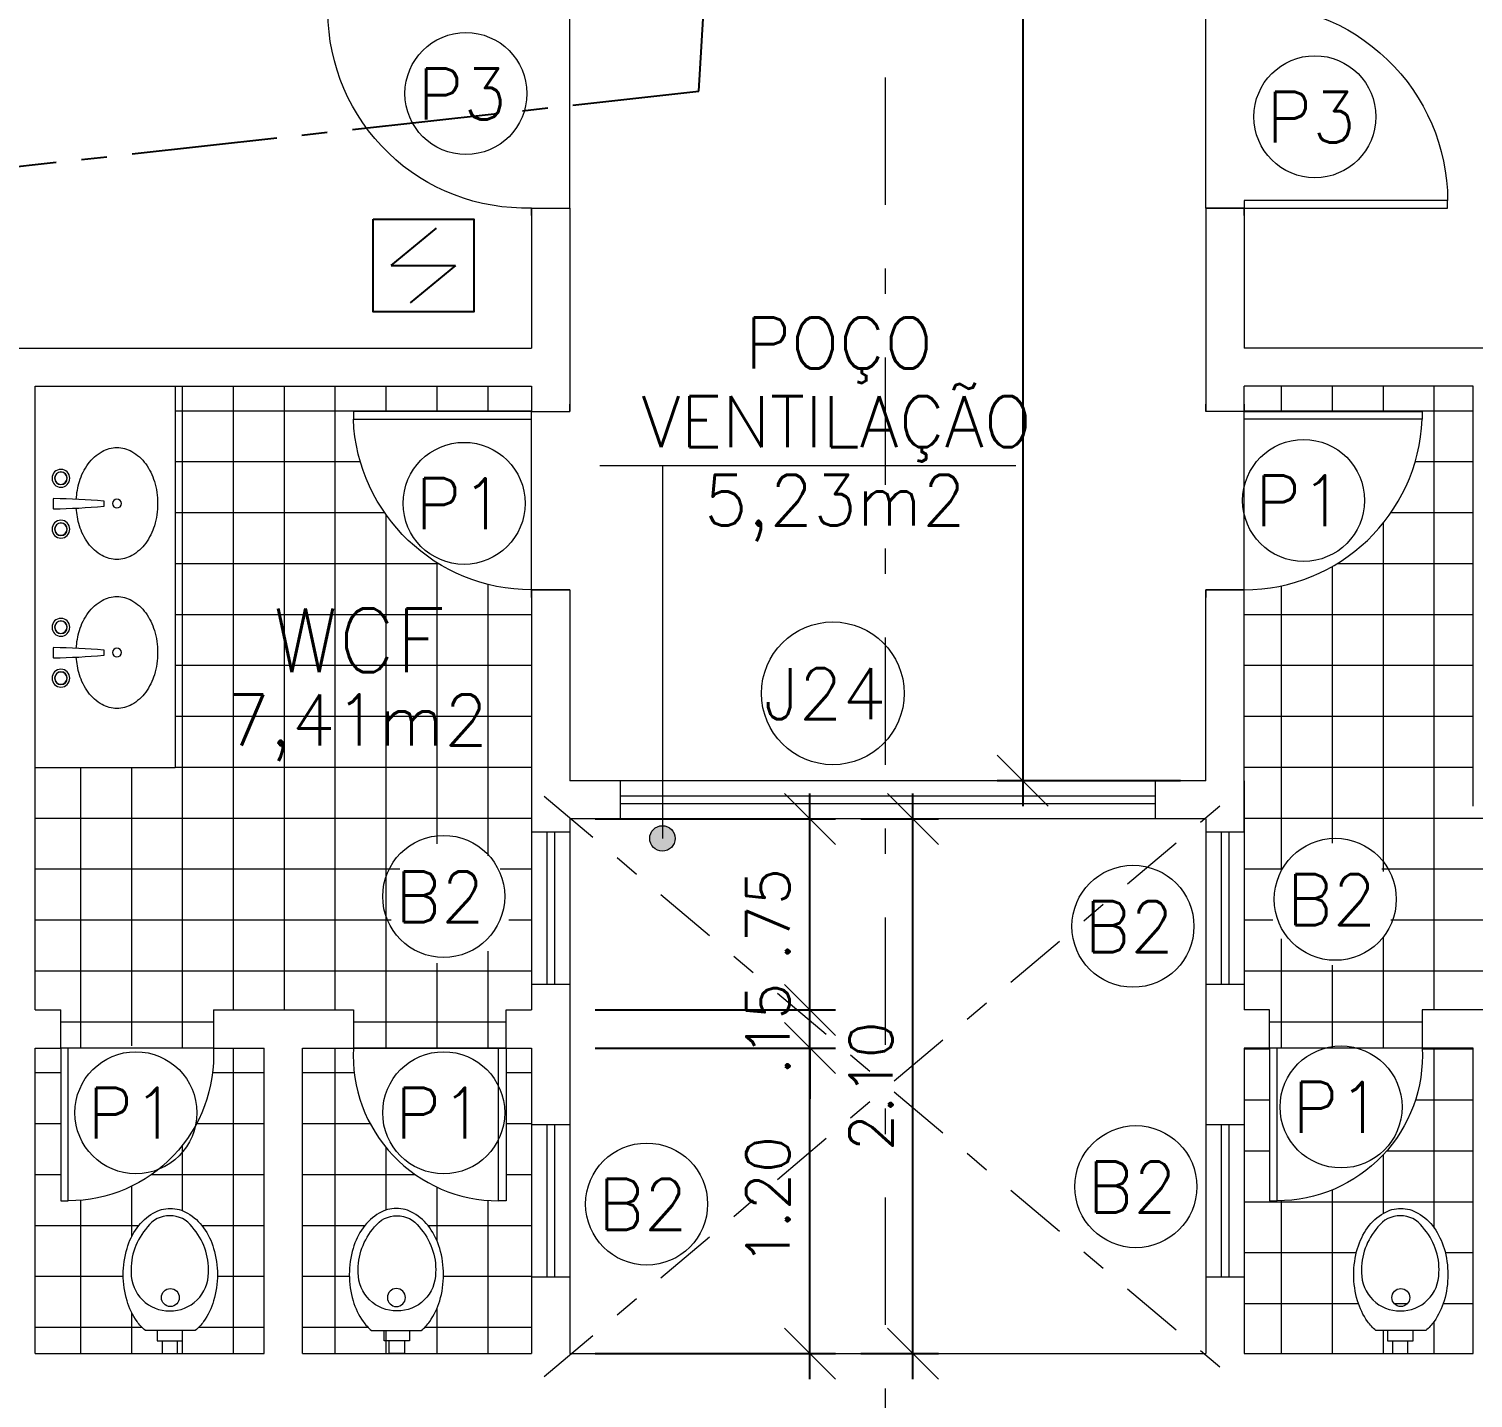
# Model space of a CAD drawing. Header units: millimetres. Extents: x 521 to 1055, y 261 to 520.
# Drawn here: x 570.31 to 575.99, y 374.32 to 379.7 of the extents above; entities that cross this region are included whole.
import ezdxf
from ezdxf.enums import TextEntityAlignment as Align

# ---------------------------------------------------------------- set-up
doc = ezdxf.new("R2010")
doc.units = ezdxf.units.MM
for name, pattern in [('CENTER2', [28.575000000000003, 19.05, -3.175, 3.175, -3.175]), ('CONTINU', [0]), ('DASHDOT', [1, 0.5, -0.25, 0, -0.25]), ('DASHDOTX2', [2, 1, -0.5, 0, -0.5])]:
    doc.linetypes.add(name, pattern=pattern)
doc.layers.add('0.1', color=8, linetype='Continuous', lineweight=13)
doc.layers.add('ppci', color=8, linetype='Continuous')
doc.styles.add('ROMANS', font='romans')
doc.styles.get("Standard").update_dxf_attribs({"font": 'romans.shx'})
doc.dimstyles.new('Fares Eng - 50', dxfattribs={"dimscale": 2, "dimtxt": 0.085, "dimasz": 0.1, "dimexe": 0.05, "dimexo": 0.05, "dimgap": 0.04, "dimtad": 1, "dimzin": 4, "dimdsep": 46, "dimtxsty": 'ROMANS', "dimblk1": 'OBLIQUE', "dimblk2": 'OBLIQUE', "dimsah": 1, "dimcen": 0.05, "dimdle": 0.05, "dimclrd": 8, "dimclre": 8, "dimclrt": 8, "dimaunit": 1, "dimadec": 0, "dimazin": 0, "dimtfac": 1, "dimtix": 1, "dimtmove": 2, "dimatfit": 0, "dimldrblk": 'OPEN90', "dimfxl": 1, "dimtolj": 1, "dimtzin": 0, "dimarcsym": 0})
pattern_1 = [(0, (-302.4832735865331, 0), (0, 0.2), []), (90, (-302.4832735865331, 0), (-0.2, 1.224606353822377e-17), [])]

# ---------------------------------------------------------------- blocks, each defined once
blk = doc.blocks.new('Cuba')
blk.add_lwpolyline([(0.0007964035890972809, 0.05000000000001137), (-0.007366352336667308, 0.0499999999999925, -0.3896877516864198), (-0.009359223717736526, 0.05183128823838757, -0.01723366479288366), (-0.01917277886242666, 0.247968944425077, -0.4187690770508936), (-0.01717301998914593, 0.25), (0.0007964035890972809, 0.25), (0.01876582716733935, 0.25, -0.4187690770508931), (0.02076558604062009, 0.247968944425077, -0.01723366479288366), (0.01095203089593292, 0.05183128823840271, -0.3896877516864196), (0.008959159514862449, 0.0499999999999925)], format="xyb", close=True)
blk.add_lwpolyline([(-0.01642655458466891, 0.1595521582631534, 0.05959206038068896), (-0.08696014067280601, 0.1471861917011097, 0.08424761497446774), (-0.1555634918610417, 0.1131370849898587, 0.1064685849763624), (-0.2045356555467384, 0.05839934548953352, 0.1301586401875859), (-0.2200000000000006, 0, 0.1301586401875893), (-0.2045356555467384, -0.05839934548953352, 0.1064685849763587), (-0.1555634918610417, -0.1131370849898303, 0.08424761497446792), (-0.08696014067280829, -0.1471861917010813, 0.07328068524213961), (0, -0.1599999999999966, 0.0732806852421363), (0.08696014067280601, -0.1471861917010813, 0.0842476149744677), (0.15556349186104, -0.1131370849898303, 0.1064685849763671), (0.2045356555467367, -0.05839934548950509, 0.1301586401875963), (0.2199999999999989, 0, 0.1301586401875876), (0.2045356555467367, 0.05839934548953352, 0.1064685849763547), (0.15556349186104, 0.1131370849898587, 0.08424761497446004), (0.08696014067280829, 0.1471861917011097, 0.05826802056709933), (0.01801512440569979, 0.1594612693903912, 0.07328068524213464)], format="xyb")
for centre, radius in [((-0.09920359641090386, 0.2199999999999989), 0.035), ((0.1007964035890973, 0.2199999999999989), 0.035), ((0, 0), 0.0175)]:
    blk.add_circle(centre, radius)
at = {"color": 8}
for centre, radius in [((-0.09920359641090386, 0.2199999999999989), 0.025), ((-0.09920359641090386, 0.2199999999999989), 0.024), ((0.1007964035890973, 0.2199999999999989), 0.025), ((0.1007964035890973, 0.2199999999999989), 0.024)]:
    blk.add_circle(centre, radius, dxfattribs=at)
blk = doc.blocks.new('P60')
at = {"color": 252}
blk.add_lwpolyline([(-0.6000000000000227, 0.05960000000008298), (0, 0.05960000000008298), (0, 0.03000000000000114), (-0.6000000000000227, 0.03000000000000114)], close=True, dxfattribs=at)
at = {"color": 8}
blk.add_arc((-0.02886986666674457, 0.05960000000008306), 0.5711301333332781, 87.10253993610587, 180, dxfattribs=at)
blk = doc.blocks.new('Vaso')
for points in [[(0.02999999999997272, -0.04999999999995453), (0.02999999999997272, 0), (-0.02999999999997272, 0), (-0.02999999999997272, -0.04999999999995453)], [(0.04999999999995453, -0.09000000000014552), (0.04999999999995453, -0.04999999999995453), (-0.04999999999995453, -0.04999999999995453), (-0.04999999999995453, -0.09000000000014552)]]:
    blk.add_lwpolyline(points)
for points in [[(0.1828955200001019, -0.3100000000001728, -0.071776), (0.1680402599999979, -0.4129498500001318, -0.083144), (0.128710270000056, -0.4938477600001079, -0.106699), (0.06516211000007388, -0.5518467399999736, -0.132564), (-0.002104480000070907, -0.5700000000001637, -0.132564), (-0.06937106999998832, -0.5518467399999736, -0.106699), (-0.1329192299999704, -0.4938477600001079, -0.083144), (-0.1722492199999124, -0.4129498500001318, -0.071776), (-0.1871044800000163, -0.3100000000001728, -0.071776), (-0.1722492199999124, -0.2070501499999864, -0.083144), (-0.1329192299999704, -0.1261522400000104, -0.060171), (-0.09999999999990905, -0.09000000000014552), (0.09579103999999461, -0.09000000000014552, -0.060171), (0.128710270000056, -0.1261522400000104, -0.083144), (0.1680402599999979, -0.2070501499999864, -0.071776)], [(-0.08763701527800549, -0.4972033683313839, 0.2473999053505774), (0, -0.5413053001348089, 0.2473999053505774), (0.08763701527800549, -0.4972033683313839, 0.1978584598758542), (0.1521044799999345, -0.3175259839795217, 0.4183289460701766), (0, -0.1675407474929216, 0.4183289460701766), (-0.1521044799999345, -0.3175259839795217, 0.1978584598758542)]]:
    blk.add_lwpolyline(points, format="xyb", close=True)
blk.add_circle((-0.002104480000070907, -0.2200259839794398), 0.03525)
blk = doc.blocks.new('P70')
for points in [[(0, 0.760000000000025), (0, 0.7300000000000239), (0.1499999999999986, 0.7300000000000239), (0.1499999999999986, 0.760000000000025)], [(0, 0), (0, 0.03000000000000114), (0.1499999999999986, 0.03000000000000114), (0.1499999999999986, 0)]]:
    blk.add_lwpolyline(points)
blk.add_lwpolyline([(-0.7000000000000227, 0.06000000000008299), (0, 0.06000000000008299), (0, 0.03000000000000114), (-0.7000000000000227, 0.03000000000000114)], close=True)
at = {"color": 8}
blk.add_arc((3.861494457524373e-15, 0.02932835820894858), 0.7006716417910752, 90, 177.4910967546297, dxfattribs=at)
blk = doc.blocks.new('P80')
for points in [[(0, 0.8600000000001068), (0, 0.8300000000001057), (0.1499999999999986, 0.8300000000001057), (0.1499999999999986, 0.8600000000001068)], [(0, 0), (0, 0.03000000000000114), (0.1499999999999986, 0.03000000000000114), (0.1499999999999986, 0)]]:
    blk.add_lwpolyline(points)
blk.add_lwpolyline([(-0.8000000000000227, 0.06000000000008299), (0, 0.06000000000008299), (0, 0.03000000000000114), (-0.8000000000000227, 0.03000000000000114)], close=True)
at = {"color": 8}
blk.add_arc((-0.02513934576528032, 0.05553438521076377), 0.7748735220644332, 88.14081760279143, 179.6698012135025, dxfattribs=at)
blk = doc.blocks.new('ÁREA')
for p in [(4.97462945148186e-05, 0.003761569252461072), (0, 0)]:
    blk.add_attdef('COMPARTIMENTO', text='', height=0.0025).set_placement(p, align=Align.CENTER)
at = {"color": 1}
for p in [(-4.97462945148186e-05, -0.003761569252461072), (-9.94925890296372e-05, -0.007523138504922144)]:
    blk.add_attdef('ÁREA', text='', height=0.002, dxfattribs=at).set_placement(p, align=Align.CENTER)
blk = doc.blocks.new('_OBLIQUE')
at = {"color": 0, "linetype": 'ByBlock'}
blk.add_line((-0.5, -0.5), (0.5, 0.5), dxfattribs=at)
blk = doc.blocks.new('*D3277')
at = {"layer": '0.1', "color": 8, "linetype": 'CONTINU', "lineweight": -2, "transparency": 16777216}
for p, q in [((574.2177715693849, 399.8964883394473), (574.2177715693849, 376.6464883394474)), ((574.8377410264085, 399.7964883394473), (574.1177715693849, 399.7964883394473)), ((574.8377410264081, 376.7464883394475), (574.1177715693849, 376.7464883394475))]:
    blk.add_line(p, q, dxfattribs=at)
at = {"layer": 'DEFPOINTS', "color": 0, "linetype": 'CONTINU', "lineweight": -2, "transparency": 16777216}
for p in [(574.9377410264085, 399.7964883394473), (574.2177715693849, 376.7464883394475), (574.9377410264082, 376.7464883394475)]:
    blk.add_point(p, dxfattribs=at)
at = {"layer": '0.1', "color": 8, "linetype": 'CONTINU', "lineweight": -2, "transparency": 16777216, "xscale": 0.2, "yscale": 0.2, "zscale": 0.2}
for p, rotation in [((574.2177715693849, 399.7964883394473), 90), ((574.2177715693849, 376.7464883394475), 270)]:
    blk.add_blockref('_OBLIQUE', p, dxfattribs=dict(at, rotation=rotation))
at = {"layer": '0.1', "color": 8, "linetype": 'CONTINU', "transparency": 16777216, "insert": (574.0527715693848, 388.2714883394474), "char_height": 0.17, "attachment_point": 5, "rotation": 90, "style": 'ROMANS'}
blk.add_mtext('\\A1;23.05', dxfattribs=at)
blk = doc.blocks.new('_Open90')
at = {"color": 0, "linetype": 'ByBlock', "lineweight": -2}
for p, q in [((-0.5, 0.5), (0, 0)), ((0, 0), (-1, 0)), ((0, 0), (-0.5, -0.5))]:
    blk.add_line(p, q, dxfattribs=at)
blk = doc.blocks.new('*D3280')
at = {"layer": '0.1', "color": 8, "linetype": 'CONTINU', "lineweight": -2, "transparency": 16777216}
for p, q in [((573.3816915709626, 374.3964883394475), (573.3816915709626, 375.7964883394476)), ((572.5377410264084, 375.6964883394476), (573.4816915709627, 375.6964883394476)), ((572.5377410264084, 374.4964883394475), (573.4816915709627, 374.4964883394475))]:
    blk.add_line(p, q, dxfattribs=at)
at = {"layer": 'DEFPOINTS', "color": 0, "linetype": 'CONTINU', "lineweight": -2, "transparency": 16777216}
for p in [(572.4377410264084, 375.6964883394476), (573.3816915709626, 375.6964883394476), (572.4377410264084, 374.4964883394475)]:
    blk.add_point(p, dxfattribs=at)
at = {"layer": '0.1', "color": 8, "linetype": 'CONTINU', "lineweight": -2, "transparency": 16777216, "xscale": 0.2, "yscale": 0.2, "zscale": 0.2}
for p, rotation in [((573.3816915709626, 375.6964883394476), 90), ((573.3816915709626, 374.4964883394475), 270)]:
    blk.add_blockref('_OBLIQUE', p, dxfattribs=dict(at, rotation=rotation))
at = {"layer": '0.1', "color": 8, "linetype": 'CONTINU', "lineweight": -2, "transparency": 16777216, "insert": (573.2166915709626, 375.0964883394476), "char_height": 0.17, "attachment_point": 5, "rotation": 90, "style": 'ROMANS'}
blk.add_mtext('\\A1;1.20', dxfattribs=at)
blk = doc.blocks.new('*D3281')
at = {"layer": '0.1', "color": 8, "linetype": 'CONTINU', "lineweight": -2, "transparency": 16777216}
for p, q in [((573.3816915709626, 375.8464883394475), (573.3816915709626, 376.0464883394475)), ((572.5377410264083, 375.8464883394475), (573.4816915709627, 375.8464883394475)), ((573.3816915709626, 375.6964883394476), (573.3816915709626, 375.8464883394475)), ((572.5377410264082, 375.6964883394476), (573.4816915709627, 375.6964883394476)), ((573.3816915709626, 375.6964883394476), (573.3816915709626, 375.4964883394476))]:
    blk.add_line(p, q, dxfattribs=at)
at = {"layer": 'DEFPOINTS', "color": 0, "linetype": 'CONTINU', "lineweight": -2, "transparency": 16777216}
for p in [(572.4377410264083, 375.8464883394475), (573.3816915709626, 375.8464883394475), (572.4377410264082, 375.6964883394476)]:
    blk.add_point(p, dxfattribs=at)
at = {"layer": '0.1', "color": 8, "linetype": 'CONTINU', "lineweight": -2, "transparency": 16777216, "xscale": 0.2, "yscale": 0.2, "zscale": 0.2}
for p, rotation in [((573.3816915709626, 375.8464883394475), 270), ((573.3816915709626, 375.6964883394476), 90)]:
    blk.add_blockref('_OBLIQUE', p, dxfattribs=dict(at, rotation=rotation))
at = {"layer": '0.1', "color": 8, "linetype": 'CONTINU', "lineweight": -2, "transparency": 16777216, "insert": (573.2166915709626, 375.7714883394476), "char_height": 0.17, "attachment_point": 5, "rotation": 90, "style": 'ROMANS'}
blk.add_mtext('\\A1;.15', dxfattribs=at)
blk = doc.blocks.new('*D3282')
at = {"layer": '0.1', "color": 8, "linetype": 'CONTINU', "lineweight": -2, "transparency": 16777216}
for p, q in [((573.3816915709626, 375.7464883394475), (573.3816915709626, 376.6964883394476)), ((572.5377410264084, 376.5964883394476), (573.4816915709627, 376.5964883394476)), ((572.5377410264083, 375.8464883394475), (573.4816915709627, 375.8464883394475))]:
    blk.add_line(p, q, dxfattribs=at)
at = {"layer": 'DEFPOINTS', "color": 0, "linetype": 'CONTINU', "lineweight": -2, "transparency": 16777216}
for p in [(572.4377410264084, 376.5964883394476), (573.3816915709626, 376.5964883394476), (572.4377410264083, 375.8464883394475)]:
    blk.add_point(p, dxfattribs=at)
at = {"layer": '0.1', "color": 8, "linetype": 'CONTINU', "lineweight": -2, "transparency": 16777216, "xscale": 0.2, "yscale": 0.2, "zscale": 0.2}
for p, rotation in [((573.3816915709626, 376.5964883394476), 90), ((573.3816915709626, 375.8464883394475), 270)]:
    blk.add_blockref('_OBLIQUE', p, dxfattribs=dict(at, rotation=rotation))
at = {"layer": '0.1', "color": 8, "linetype": 'CONTINU', "lineweight": -2, "transparency": 16777216, "insert": (573.2166915709626, 376.2214883394476), "char_height": 0.17, "attachment_point": 5, "rotation": 90, "style": 'ROMANS'}
blk.add_mtext('\\A1;.75', dxfattribs=at)
blk = doc.blocks.new('*D3283')
at = {"layer": '0.1', "color": 8, "linetype": 'CONTINU', "lineweight": -2, "transparency": 16777216}
for p, q in [((573.7867860011829, 374.3964883394475), (573.7867860011829, 376.6964883394476)), ((573.5816915709627, 376.5964883394475), (573.8867860011829, 376.5964883394475)), ((573.5816915709627, 374.4964883394475), (573.8867860011829, 374.4964883394475))]:
    blk.add_line(p, q, dxfattribs=at)
at = {"layer": 'DEFPOINTS', "color": 0, "linetype": 'CONTINU', "lineweight": -2, "transparency": 16777216}
for p in [(573.4816915709627, 376.5964883394475), (573.7867860011829, 376.5964883394475), (573.4816915709627, 374.4964883394475)]:
    blk.add_point(p, dxfattribs=at)
at = {"layer": '0.1', "color": 8, "linetype": 'CONTINU', "lineweight": -2, "transparency": 16777216, "xscale": 0.2, "yscale": 0.2, "zscale": 0.2}
for p, rotation in [((573.7867860011829, 376.5964883394475), 90), ((573.7867860011829, 374.4964883394475), 270)]:
    blk.add_blockref('_OBLIQUE', p, dxfattribs=dict(at, rotation=rotation))
at = {"layer": '0.1', "color": 8, "linetype": 'CONTINU', "lineweight": -2, "transparency": 16777216, "insert": (573.6217860011828, 375.5464883394476), "char_height": 0.17, "attachment_point": 5, "rotation": 90, "style": 'ROMANS'}
blk.add_mtext('\\A1;2.10', dxfattribs=at)

msp = doc.modelspace()

# ---------------------------------------------------------------- hatches: boundary and pattern name
at = {"layer": '0.1', "linetype": 'CONTINU'}
h = msp.add_hatch(dxfattribs=at)
h.set_pattern_fill('_USER', color=8, scale=0.2, style=0, double=1, pattern_type=0)
h.set_pattern_definition(pattern_1)
h.paths.add_polyline_path([(571.3877410264082, 376.6464883394477), (571.2377410264082, 376.6464883394474), (571.2377410264083, 378.2964883394476), (570.887741026408, 378.2964883394476), (570.8877410264083, 376.7985128161782), (570.337741026408, 376.7985128161782), (570.3377410264083, 375.8464883394477), (570.4377410264083, 375.8464883394476), (570.4377410264083, 375.6964883394476), (570.6590271413152, 375.6964883394476, -0.1342761816322359), (570.7854613567815, 375.6964883394475), (571.0377410264086, 375.6964883394475), (571.0377410264085, 375.8464883394475), (571.5877410264083, 375.8464883394476), (571.5877410264081, 375.6964883394476), (571.8941702615691, 375.6964883394476, -0.05348389217240258), (571.9452923654139, 375.6964883394476), (572.1877410264082, 375.6964883394475), (572.1877410264083, 375.8464883394475), (572.2877410264084, 375.8464883394475), (572.2877410264084, 375.9464883394477), (572.2877410264069, 376.5464883394476), (572.2877410264083, 377.4964883394476, -0.4014455578216536), (571.5877410264084, 378.1664883394475), (571.5877410264084, 378.1964883394476), (572.2877410264083, 378.1964883394476), (572.2877410264084, 378.2264883394476), (572.2877410264084, 378.2964883394475), (571.3877410264083, 378.2964883394475)])
h.paths.add_polyline_path([(572.2072292926795, 376.2642250551733, -1), (571.727941623939, 376.2642250551733, -1)], flags=16)
h.paths.add_polyline_path([(571.2377410264083, 376.6464883394475), (571.3877410264083, 376.6464883394477), (571.3877410264084, 378.2964883394475), (571.2377410264083, 378.2964883394475)], flags=16)
h.paths.add_polyline_path([(571.1890554027888, 377.1109739545981), (572.0283411170744, 377.1109739545981), (572.0283411170744, 377.4859739545981), (571.1890554027888, 377.4859739545981)], flags=8)
h.paths.add_polyline_path([(570.9996844682817, 376.7879000468559), (572.2044463730437, 376.7879000468559), (572.2044463730437, 377.1450429039987), (570.9996844682817, 377.1450429039987)], flags=24)
h.paths.add_polyline_path([(571.1890554027888, 377.1109739545981), (572.0283411170744, 377.1109739545981), (572.0283411170744, 377.4859739545981), (571.1890554027888, 377.4859739545981)], flags=24)
h.paths.add_polyline_path([(570.9996844682817, 376.7879000468559), (572.2044463730437, 376.7879000468559), (572.2044463730437, 377.1450429039987), (570.9996844682817, 377.1450429039987)], flags=8)
h.paths.add_polyline_path([(571.7460248698851, 376.1127127153049), (572.1412629651231, 376.1127127153049), (572.1412629651231, 376.4127127153049), (571.7460248698851, 376.4127127153049)], flags=24)
h = msp.add_hatch(dxfattribs=at)
h.set_pattern_fill('_USER', color=8, scale=0.2, style=0, double=1, pattern_type=0)
h.set_pattern_definition([(0, (-100.5649307543961, 0), (0, 0.2), []), (90, (-100.5649307543961, 0), (-0.2, 1.224606353822377e-17), [])])
h.paths.add_polyline_path([(577.5377410264089, 378.2964883394475), (576.1377410264084, 378.2964883394476), (576.1377410264084, 378.0729869898494, -0.1628160446244721), (576.1407410264095, 378.0814869898496, -0.3480502846370825), (576.3307410264078, 378.1444869898485, -0.1445233165197684), (576.3956089614273, 378.0932686348172, -0.02792695870552506), (576.4101106896694, 378.0675971221961, -0.02267194023055926), (576.4223480651618, 378.0396732554813, -0.0840704910421127), (576.4312213300298, 377.9958886775929, -0.008050882724628592), (576.4317479139054, 377.9631873104136), (576.4317479139054, 377.9597866692827, -0.0080508827246005), (576.4312213300298, 377.9270853021035, -0.08407049104117602), (576.422348065162, 377.8833007242156, -0.02267194022961322), (576.4101106896699, 377.855376857502, -0.02792695871136476), (576.3956089614248, 377.8297053448755, -0.1445233165107818), (576.3307410264085, 377.7784869898481, -0.348050284641138), (576.1407410264086, 377.8414869898479, -0.162816044595225), (576.1377410264084, 377.8499869898469), (576.1377410264084, 377.4690386615684, -0.1628160446244721), (576.1407410264095, 377.4775386615687, -0.3480502846370825), (576.3307410264078, 377.5405386615676, -0.1445233165197684), (576.3956089614273, 377.4893203065362, -0.02792695870552506), (576.4101106896694, 377.4636487939152, -0.02267194023055926), (576.4223480651618, 377.4357249272003, -0.0840704910421127), (576.4312213300298, 377.3919403493119, -0.008050882724628592), (576.4317479139054, 377.3592389821326), (576.4317479139054, 377.3558383410018, -0.0080508827246005), (576.4312213300298, 377.3231369738226, -0.08407049104117602), (576.422348065162, 377.2793523959347, -0.02267194022961322), (576.4101106896699, 377.2514285292211, -0.02792695871136476), (576.3956089614248, 377.2257570165946, -0.1445233165107818), (576.3307410264085, 377.1745386615672, -0.348050284641138), (576.1407410264086, 377.237538661567, -0.162816044595225), (576.1377410264084, 377.2460386615659), (576.1377410264084, 376.6464883394476), (575.9877410264086, 376.6464883394477), (575.9877410264083, 378.2964883394475), (575.0877410264083, 378.2964883394475), (575.0877410264083, 378.1964883394476), (575.7877410264086, 378.1964883394475), (575.7877410264086, 378.1664883394475, -0.4014455578217007), (575.0877410264086, 377.4964883394476), (575.0877410264086, 377.4664883394476), (575.0877410264085, 376.5464883394476), (575.0877410264073, 375.9464883394473), (575.0877410264075, 375.8464883394475), (575.1877410264087, 375.8464883394475), (575.1877410264086, 375.6964883394476), (575.2173410264087, 375.6964883394476), (575.7877410264086, 375.6964883394475), (575.7877410264088, 375.8464883394475), (575.8177410264086, 375.8464883394475), (576.3377410264081, 375.8464883394476), (576.337741026408, 375.6964883394474), (576.9377410264082, 375.6964883394476), (576.9377410264083, 375.8464883394475), (576.9677410264081, 375.8464883394475), (577.2877410264084, 375.8464883394477), (577.2877410264085, 375.6964883394492), (577.3173410264086, 375.6964883394492), (577.8877410264085, 375.6964883394492), (577.8877410264085, 375.8464883394491), (577.9177410264085, 375.8464883394491), (578.0877410264084, 375.8464883394476), (578.0877410264084, 376.4910939835211), (577.5377410264083, 376.4910939835211)])
h.paths.add_polyline_path([(575.6725158156265, 376.2617693527766, -1), (575.1932281468861, 376.2617693527766, -1)], flags=16)
h.paths.add_polyline_path([(576.3267041689707, 376.2867375116143), (577.2017041689707, 376.2867375116143), (577.2017041689707, 376.6617375116143), (576.3267041689707, 376.6617375116143)], flags=8)
h.paths.add_polyline_path([(576.0742379963682, 375.9636636038721), (577.440904663035, 375.9636636038721), (577.440904663035, 376.3208064610149), (576.0742379963682, 376.3208064610149)], flags=24)
h.paths.add_polyline_path([(576.3267041689707, 376.2867375116143), (577.2017041689707, 376.2867375116143), (577.2017041689707, 376.6617375116143), (576.3267041689707, 376.6617375116143)], flags=24)
h.paths.add_polyline_path([(576.0742379963682, 375.9636636038721), (577.440904663035, 375.9636636038721), (577.440904663035, 376.3208064610149), (576.0742379963682, 376.3208064610149)], flags=8)
h.paths.add_polyline_path([(576.517022685295, 377.1310121489715), (576.517022685295, 377.8119645299238), (576.817022685295, 377.8119645299238), (576.817022685295, 377.1310121489715)], flags=24)
h.paths.add_polyline_path([(575.2113113928322, 376.1128599359623), (575.6065494880702, 376.1128599359623), (575.6065494880702, 376.4128599359623), (575.2113113928322, 376.4128599359623)], flags=24)
msp.add_hatch(color=8, dxfattribs=at).paths.add_polyline_path([(572.8519324824368, 376.52007251192, 1), (572.7522547752748, 376.52007251192, 1)])
h = msp.add_hatch(dxfattribs=at)
h.set_pattern_fill('_USER', color=8, scale=0.2, style=0, double=1, pattern_type=0)
h.set_pattern_definition(pattern_1)
h.paths.add_polyline_path([(571.2377410264082, 375.6964883394476), (571.0377410264088, 375.6964883394476, -0.4291040067103731), (570.4673410264088, 375.0964883394475), (570.4377410264088, 375.0964883394475), (570.4377410264087, 375.6964883394476), (570.4077410264088, 375.6964883394476), (570.3377410264083, 375.6964883394475), (570.3377410264084, 374.4964883394475), (570.8364929452495, 374.4964883394475), (570.8364929452495, 374.5464883394475), (570.8164929452494, 374.5464883394475), (570.8164929452495, 374.5864883394477), (570.7707019052492, 374.5864883394477, -0.06017304747549186), (570.7377817106816, 374.6226419350665), (570.7377816812576, 374.6226419764197), (570.737781717803, 374.6226419250578, 1.557330815323099e-06), (570.7377827013474, 374.622640542769, 0.06017094460198466), (570.7707019052493, 374.5864883394477), (570.9664929452493, 374.5864883394477, 0.06017100981517427), (570.9994121798733, 374.6226405859462, 0.08314397838671177), (571.0387421608935, 374.7035384746689), (571.0387421757099, 374.7035385249401, -0.0831424269536673), (570.99941318335, 374.6226419962491), (570.9994131659389, 374.6226419717789, 0.08314236696016576), (571.0387421488704, 374.7035384338749, 0.07177604392442175), (571.0535974252493, 374.806488345166, 0.07177601797375067), (571.038742156269, 374.9094382199173, 0.08314403573947214), (570.9994121344163, 374.9903361568342, 0.1066991575286601), (570.935863844604, 375.0483351787864), (570.9358639172964, 375.0483351364695, -0.1066990532164568), (570.999412134417, 374.990336156834, -0.08314704680946702), (571.0387430771996, 374.9094350951878, -0.07177377002933234), (571.0535974252493, 374.8064883452214, -0.0717737761307092), (571.0387430779643, 374.7035415863024, -0.08314542250176067), (570.9994131547861, 374.6226419561045, -0.06017307925051337), (570.9664929452492, 374.5864883394477), (570.9164929452493, 374.5864883394477), (570.9164929452492, 374.5464883394475), (570.8964929452492, 374.5464883394474), (570.8964929452494, 374.4964883394475), (571.2377410264085, 374.4964883394475)])
edge = h.paths.add_edge_path(flags=17)
edge.add_arc((571.0477580633659, 374.8064880890473), 0.3641606381167727, 163.5782748653673, 179.999960602859, ccw=False)
edge.add_arc((570.9596825220805, 374.8324460039589), 0.2723395385858779, 144.5667168692639, 163.5781902089613, ccw=False)
edge.add_arc((570.9039035634887, 374.872134854788), 0.2038815434230515, 120.2052823623753, 144.56672184459, ccw=False)
edge.add_arc((570.8685974109206, 374.9327841714046), 0.1337041680431426, 89.99999385975178, 120.2053114872979, ccw=False)
edge.add_arc((570.868597439578, 374.932784171405), 0.1337041680427554, 59.79468851265841, 90.00000614019962, ccw=False)
edge.add_arc((570.8332912870098, 374.872134854788), 0.2038815434230601, 35.433278155409994, 59.79471763762467, ccw=False)
edge.add_arc((570.7775123284181, 374.8324460039589), 0.2723395385858707, 16.42180979103881, 35.43328313073607, ccw=False)
edge.add_arc((570.6894367871326, 374.8064880890473), 0.3641606381167788, 3.939714088119217e-05, 16.42172513463271, ccw=False)
edge.add_arc((570.6894367871319, 374.8064885898481), 0.3641606381175685, 343.57827486538554, 359.9999606028769, ccw=False)
edge.add_arc((570.7775123284181, 374.7805306749364), 0.2723395385858779, 324.5667168692639, 343.5781902089613, ccw=False)
edge.add_arc((570.8332901438246, 374.7408429171219), 0.2038831085606229, 310.79308703992695, 324.56665782429025, ccw=False)
edge.add_line((570.9664929452492, 374.5864883394477), (570.7707019052493, 374.5864883394477))
edge.add_arc((570.903904706674, 374.7408429171219), 0.2038831085606259, 215.4333421757097, 229.206912960073, ccw=False)
edge.add_arc((570.9596825220805, 374.7805306749364), 0.2723395385858707, 196.4218097910387, 215.4332831307361, ccw=False)
edge.add_arc((571.0477580633667, 374.8064885898481), 0.3641606381175744, 180.0000393971231, 196.4217251346145, ccw=False)
edge = h.paths.add_edge_path(flags=16)
edge.add_arc((570.8685974252494, 374.716514323427), 0.03525, 0, 360)
h = msp.add_hatch(dxfattribs=at)
h.set_pattern_fill('_USER', color=8, scale=0.2, style=0, double=1, pattern_type=0)
h.set_pattern_definition(pattern_1)
h.paths.add_polyline_path([(572.2877410264076, 375.3964883394477), (572.2877410264083, 375.6964883394476), (572.1877410264079, 375.6964883394476), (572.1877410264078, 375.0964883394475), (572.1581410264077, 375.0964883394475, -0.4291040067103419), (571.5877410264078, 375.6964883394476), (571.3877410264082, 375.6964883394476), (571.3877410264084, 374.4964883394475), (571.7289891075671, 374.4964883394475), (571.7289891075673, 374.5464883394475), (571.7889891075673, 374.5464883394476), (571.7889891075672, 374.4964883394475), (572.2877410264081, 374.4964883394475), (572.2877410264083, 374.7964883394476)])
h.paths.add_polyline_path([(571.9270302788713, 374.9094350973807, 3.053353364437232e-06), (571.9270293385523, 374.9094382878941, -2.268745521185658e-06), (571.9270302728091, 374.9094351179501, 3.014827957076245e-06), (571.9270293443544, 374.9094382682075, -2.298257182004493e-06), (571.9270302907636, 374.909435057029)], flags=0)
h.paths.add_polyline_path([(571.7921346275672, 374.716514323427, -1), (571.7216346275671, 374.716514323427, -1)], flags=0)
edge = h.paths.add_edge_path(flags=16)
edge.add_arc((571.5777239894506, 374.8064880890473), 0.3641606381167727, 3.939714095343596e-05, 16.42172513463274)
edge.add_arc((571.6657995307361, 374.8324460039589), 0.2723395385858779, 16.4218097910387, 35.43328313073609)
edge.add_arc((571.7215784893278, 374.872134854788), 0.2038815434230515, 35.43327815540997, 59.79471763762466)
edge.add_arc((571.7568846418959, 374.9327841714046), 0.1337041680431426, 59.79468851270207, 90.00000614024825)
edge.add_arc((571.7568846132385, 374.932784171405), 0.1337041680427554, 89.99999385980047, 120.2053114873416)
edge.add_arc((571.7921907658067, 374.872134854788), 0.2038815434230601, 120.2052823623753, 144.56672184459)
edge.add_arc((571.8479697243985, 374.8324460039589), 0.2723395385858707, 144.5667168692639, 163.5781902089613)
edge.add_arc((571.9360452656839, 374.8064880890473), 0.3641606381167788, 163.5782748653673, 179.999960602859)
edge.add_arc((571.9360452656847, 374.8064885898481), 0.3641606381175685, 180.0000393971231, 196.4217251346145)
edge.add_arc((571.8479697243985, 374.7805306749364), 0.2723395385858779, 196.4218097910387, 215.4332831307361)
edge.add_arc((571.792191908992, 374.7408429171219), 0.2038831085606229, 215.4333421757097, 229.206912960073)
edge.add_line((571.6589891075673, 374.5864883394477), (571.8547801475672, 374.5864883394477))
edge.add_arc((571.7215773461426, 374.7408429171219), 0.2038831085606259, 310.7930870399269, 324.5666578242902)
edge.add_arc((571.6657995307361, 374.7805306749364), 0.2723395385858707, 324.5667168692639, 343.5781902089612)
edge.add_arc((571.5777239894499, 374.8064885898481), 0.3641606381175744, 343.5782748653855, 359.9999606028769)
h = msp.add_hatch(dxfattribs=at)
h.set_pattern_fill('_USER', color=8, scale=0.2, style=0, double=1, pattern_type=0)
h.set_pattern_definition([(0, (-100.5649307543961, 798.4929766788952), (0, -0.2), []), (270, (-100.5649307543961, 798.4929766788952), (-0.2, -1.224606353822377e-17), [])])
h.paths.add_polyline_path([(575.9877410264085, 374.4964883394476), (575.7315712981485, 374.4964883394476), (575.7315712981484, 374.5464883394475), (575.6715712981485, 374.5464883394475), (575.6715712981485, 374.4964883394476), (575.0877410264084, 374.4964883394476), (575.0877410264084, 374.7964883394475), (575.0877410264102, 375.3964883394475), (575.0877410264087, 375.6964883394475), (575.1877410264086, 375.6964883394476), (575.1877410264086, 375.0964883394475), (575.2173410264098, 375.0964883394475, 0.4291040067098116), (575.7877410264088, 375.6964883394476), (575.9877410264085, 375.6964883394476)])
h.paths.add_polyline_path([(575.5335301149402, 374.9094350569886, -3.073136091760415e-06), (575.5335310613513, 374.9094382681735, 2.298261749447737e-06)], flags=0)
h.paths.add_polyline_path([(575.6684257781485, 374.716514323427, 1), (575.7389257781485, 374.716514323427, 1)], flags=0)
edge = h.paths.add_edge_path(flags=16)
edge.add_arc((575.882836416265, 374.8064880890473), 0.3641606381167727, 163.5782748653673, 179.999960602859, ccw=False)
edge.add_arc((575.7947608749796, 374.8324460039589), 0.2723395385858779, 144.5667168692639, 163.5781902089613, ccw=False)
edge.add_arc((575.7389819163878, 374.872134854788), 0.2038815434230515, 120.2052823623753, 144.56672184459, ccw=False)
edge.add_arc((575.7036757638198, 374.9327841714046), 0.1337041680431426, 89.99999385975178, 120.2053114872979, ccw=False)
edge.add_arc((575.7036757924772, 374.932784171405), 0.1337041680427554, 59.79468851265841, 90.00000614019962, ccw=False)
edge.add_arc((575.668369639909, 374.872134854788), 0.2038815434230601, 35.433278155409994, 59.79471763762467, ccw=False)
edge.add_arc((575.6125906813172, 374.8324460039589), 0.2723395385858707, 16.42180979103881, 35.43328313073607, ccw=False)
edge.add_arc((575.5245151400318, 374.8064880890473), 0.3641606381167788, 3.939714088119217e-05, 16.42172513463271, ccw=False)
edge.add_arc((575.524515140031, 374.8064885898481), 0.3641606381175685, 343.5782748653855, 359.9999606028769, ccw=False)
edge.add_arc((575.6125906813172, 374.7805306749364), 0.2723395385858779, 324.5667168692639, 343.5781902089613, ccw=False)
edge.add_arc((575.6683684967237, 374.7408429171219), 0.2038831085606229, 310.79308703992695, 324.56665782429025, ccw=False)
edge.add_line((575.8015712981484, 374.5864883394477), (575.6057802581485, 374.5864883394477))
edge.add_arc((575.7389830595731, 374.7408429171219), 0.2038831085606259, 215.4333421757097, 229.2069129600731, ccw=False)
edge.add_arc((575.7947608749796, 374.7805306749364), 0.2723395385858707, 196.4218097910387, 215.4332831307361, ccw=False)
edge.add_arc((575.8828364162658, 374.8064885898481), 0.3641606381175744, 180.0000393971231, 196.4217251346145, ccw=False)

# ---------------------------------------------------------------- linework, layer by layer
at = {"layer": '0.1', "color": 8, "linetype": 'DASHDOTX2', "ltscale": 0.5}
msp.add_line((573.6769399677677, 424.608919363001), (573.6769399677677, 371.6874650096577), dxfattribs=at)
at = {"layer": '0.1', "color": 8, "linetype": 'CONTINU'}
for p, q in [((572.4377410264083, 378.9964883394475), (572.4377410264085, 379.7964883394476)), ((574.9377410264079, 378.9964883394474), (574.9377410264079, 379.7964883394475)), ((572.2877410264085, 377.4964883394476), (572.2877410264086, 378.1964883394476)), ((575.0877410264084, 377.4964883394475), (575.0877410264083, 378.1964883394475)), ((574.1911539656949, 377.9836315145878), (572.5562930651326, 377.9836315145878)), ((572.8020936288558, 377.9836315145878), (572.8020936288558, 376.52007251192)), ((574.7377410264083, 376.7464883394475), (572.6377410264087, 376.7464883394491)), ((574.7377410264083, 376.6864883394475), (572.6377410264087, 376.6864883394491)), ((574.7377410264083, 376.6564883394475), (572.6377410264085, 376.6564883394475)), ((574.7377410264083, 376.5964883394475), (572.6377410264085, 376.5964883394475)), ((572.2877410264069, 376.5464883394476), (572.2877410264065, 375.9464883394478)), ((572.3477410264068, 376.5464883394476), (572.3477410264065, 375.9464883394478)), ((572.3777410264081, 376.5464883394475), (572.3777410264081, 375.9464883394477)), ((572.4377410264078, 376.5464883394475), (572.4377410264082, 375.9464883394477)), ((574.9377410264061, 376.5464883394473), (574.9377410264057, 375.9464883394475)), ((574.997741026406, 376.5464883394473), (574.9977410264057, 375.9464883394475)), ((575.0277410264073, 376.5464883394472), (575.0277410264073, 375.9464883394473)), ((575.087741026407, 376.5464883394472), (575.0877410264073, 375.9464883394473)), ((571.0377410264085, 375.6964883394476), (570.4377410264084, 375.6964883394476)), ((571.0377410264088, 375.6964883394475), (570.4377410264087, 375.6964883394476)), ((572.1877410264082, 375.6964883394475), (571.5877410264081, 375.6964883394475)), ((571.5877410264078, 375.6964883394475), (572.1877410264078, 375.6964883394476)), ((575.7877410264086, 375.6964883394475), (575.1877410264086, 375.6964883394476)), ((572.2877410264076, 375.3964883394477), (572.2877410264072, 374.7964883394478)), ((572.3477410264074, 375.3964883394477), (572.3477410264072, 374.7964883394478)), ((572.3777410264088, 375.3964883394476), (572.3777410264088, 374.7964883394477)), ((572.4377410264085, 375.3964883394476), (572.4377410264088, 374.7964883394477)), ((574.9377410264068, 375.3964883394473), (574.9377410264063, 374.7964883394475)), ((574.9977410264066, 375.3964883394473), (574.9977410264064, 374.7964883394475)), ((575.027741026408, 375.3964883394472), (575.027741026408, 374.7964883394474)), ((575.0877410264077, 375.3964883394472), (575.087741026408, 374.7964883394474))]:
    msp.add_line(p, q, dxfattribs=at)
at = {"layer": '0.1', "color": 7}
for p, q in [((572.2877410264083, 378.9964883394475), (572.4377410264083, 378.9964883394476)), ((572.2877410264084, 378.9964883394475), (572.2877410264085, 378.4464883394476)), ((572.4377410264083, 378.9964883394475), (572.4377410264084, 378.1964883394476)), ((574.9377410264079, 378.9964883394474), (575.0877410264079, 378.9964883394475)), ((574.9377410264086, 378.9964883394474), (574.9377410264085, 378.1964883394476)), ((575.0877410264079, 378.9964883394475), (575.0877410264079, 378.4464883394476)), ((569.1377410264076, 378.4464883394476), (572.2877410264084, 378.4464883394476)), ((578.2377410264083, 378.4464883394476), (575.0877410264084, 378.4464883394476)), ((570.3377410264079, 378.2964883394476), (572.2877410264084, 378.2964883394475)), ((570.337741026408, 375.8464883394476), (570.3377410264077, 378.2964883394475)), ((572.2877410264085, 378.2964883394476), (572.2877410264083, 378.1964883394476)), ((575.0877410264083, 378.1964883394475), (575.0877410264083, 378.2964883394476)), ((575.9877410264083, 378.2964883394476), (575.0877410264081, 378.2964883394475)), ((575.9877410264086, 376.6464883394476), (575.9877410264085, 378.2964883394476)), ((572.2877410264085, 378.1964883394476), (572.4377410264084, 378.1964883394476)), ((575.0877410264083, 378.1964883394476), (574.9377410264084, 378.1964883394476)), ((572.4377410264084, 377.4964883394475), (572.2877410264085, 377.4964883394476)), ((572.2877410264083, 377.4964883394476), (572.2877410264084, 376.5464883394476)), ((572.4377410264084, 377.4964883394475), (572.4377410264083, 376.7464883394476)), ((574.9377410264084, 376.7464883394476), (574.9377410264084, 377.4964883394475)), ((574.9377410264084, 377.4964883394475), (575.0877410264083, 377.4964883394476)), ((575.0877410264085, 376.5464883394476), (575.0877410264084, 377.4964883394475)), ((572.6377410264085, 376.7464883394476), (572.4377410264084, 376.7464883394476)), ((572.6377410264085, 376.5964883394475), (572.6377410264087, 376.7464883394475)), ((574.9377410264084, 376.7464883394475), (574.7377410264086, 376.7464883394475)), ((574.7377410264083, 376.7464883394475), (574.7377410264083, 376.5964883394476)), ((575.0877410264079, 376.7464883394475), (575.0877410264078, 376.5464883394472)), ((572.6377410264085, 376.5964883394476), (572.4377410264084, 376.5964883394476)), ((572.4377410264083, 376.5964883394476), (572.4377410264083, 376.5464883394476)), ((574.9377410264084, 376.5964883394475), (574.7377410264086, 376.5964883394475)), ((574.9377410264084, 376.5964883394476), (574.9377410264084, 376.5464883394473)), ((572.2877410264083, 376.5464883394476), (572.4377410264084, 376.5464883394476)), ((574.9377410264074, 376.5464883394473), (575.0877410264075, 376.5464883394472)), ((572.4377410264082, 375.9464883394477), (572.2877410264083, 375.9464883394476)), ((572.2877410264084, 375.9464883394477), (572.2877410264084, 375.8464883394476)), ((572.4377410264082, 375.9464883394477), (572.4377410264085, 375.3964883394476)), ((575.0877410264072, 375.9464883394473), (574.9377410264074, 375.9464883394472)), ((574.9377410264084, 375.9464883394472), (574.9377410264085, 375.3964883394472)), ((575.0877410264076, 375.9464883394473), (575.0877410264077, 375.8464883394475)), ((570.3377410264081, 375.8464883394475), (570.4377410264084, 375.8464883394476)), ((570.4377410264083, 375.6964883394476), (570.4377410264084, 375.8464883394476)), ((571.0377410264085, 375.8464883394475), (571.0377410264085, 375.6964883394476)), ((571.0377410264083, 375.8464883394475), (571.5877410264083, 375.8464883394475)), ((571.5877410264083, 375.8464883394475), (571.5877410264081, 375.6964883394475)), ((572.1877410264082, 375.6964883394475), (572.1877410264082, 375.8464883394475)), ((572.1877410264083, 375.8464883394475), (572.2877410264083, 375.8464883394475)), ((575.1877410264085, 375.8464883394475), (575.0877410264085, 375.8464883394475)), ((575.1877410264086, 375.6964883394475), (575.1877410264086, 375.8464883394475)), ((575.7877410264085, 375.8464883394475), (575.7877410264086, 375.6964883394475)), ((576.3377410264083, 375.8464883394476), (575.7877410264085, 375.8464883394475)), ((570.3377410264084, 374.4964883394476), (570.3377410264081, 375.6964883394475)), ((570.3377410264083, 375.6964883394475), (570.4377410264084, 375.6964883394476)), ((571.0377410264083, 375.6964883394476), (571.2377410264083, 375.6964883394476)), ((571.2377410264083, 374.4964883394476), (571.2377410264083, 375.6964883394476)), ((571.3877410264083, 374.4964883394476), (571.3877410264083, 375.6964883394476)), ((571.3877410264083, 375.6964883394476), (571.5877410264081, 375.6964883394476)), ((572.1877410264083, 375.6964883394476), (572.2877410264083, 375.6964883394476)), ((572.2877410264084, 375.6964883394476), (572.2877410264083, 375.3964883394476)), ((575.1877410264085, 375.6964883394476), (575.0877410264085, 375.6964883394476)), ((575.0877410264078, 375.6964883394476), (575.0877410264077, 375.3964883394472)), ((575.9877410264085, 375.6964883394476), (575.7877410264086, 375.6964883394476)), ((575.9877410264085, 374.4964883394476), (575.9877410264085, 375.6964883394476)), ((572.2877410264085, 375.3964883394476), (572.4377410264084, 375.3964883394476)), ((574.9377410264076, 375.3964883394472), (575.0877410264075, 375.3964883394472)), ((572.4377410264082, 374.7964883394476), (572.2877410264084, 374.7964883394476)), ((572.2877410264083, 374.7964883394476), (572.2877410264082, 374.4964883394475)), ((572.4377410264084, 374.7964883394476), (572.4377410264084, 374.4964883394475)), ((575.0877410264072, 374.7964883394473), (574.9377410264075, 374.7964883394473)), ((574.9377410264084, 374.7964883394473), (574.9377410264084, 374.4964883394475)), ((575.0877410264076, 374.7964883394473), (575.0877410264076, 374.4964883394476)), ((570.3377410264085, 374.4964883394475), (571.2377410264083, 374.4964883394475)), ((571.3877410264082, 374.4964883394475), (572.2877410264081, 374.4964883394474)), ((572.4377410264085, 374.4964883394474), (574.9377410264084, 374.4964883394474)), ((575.0877410264076, 374.4964883394475), (575.9877410264085, 374.4964883394475))]:
    msp.add_line(p, q, dxfattribs=at)
at = {"layer": '0.1', "color": 8}
for p, q in [((570.8877410264079, 378.2964883394475), (570.8877410264082, 376.7985128161781)), ((570.3377410264083, 376.7985128161781), (570.887741026408, 376.7985128161781))]:
    msp.add_line(p, q, dxfattribs=at)
at = {"layer": '0.1', "color": 8, "linetype": 'DASHDOT', "ltscale": 0.5}
for p, q in [((572.3377410264084, 376.6864883394476), (575.0377410264084, 374.4064883394477)), ((572.3377410264084, 374.4064883394475), (575.0377410264083, 376.6864883394476))]:
    msp.add_line(p, q, dxfattribs=at)
at = {"layer": '0.1', "color": 8}
for centre, radius in [((572.0300191494348, 379.44612967143), 0.2396438343701963), ((575.3660391872088, 379.3549943922096), 0.2396438343701963), ((572.0228670011342, 377.8363275159771), 0.2396438343701963), ((575.3215763230152, 377.8476917314282), 0.2396438343701963), ((573.471742332399, 377.0900156859394), 0.2803832862131297), ((571.9427055286948, 376.2922146553007), 0.2396438343701963), ((575.4461616319651, 376.2808504398496), 0.2396438343701963), ((574.6511206031777, 376.1748592011172), 0.2396438343701963), ((575.4689107883731, 375.4651261575131), 0.2396438343701963), ((570.7332563379076, 375.4423970364068), 0.2396438343701963), ((571.9427055286948, 375.4423970364068), 0.2396438343701963), ((574.6624951813818, 375.152066696646), 0.2396438343701963), ((572.7401433540168, 375.0838807137358), 0.2396438343701963)]:
    msp.add_circle(centre, radius, dxfattribs=at)
at = {"layer": '0.1', "color": 8, "linetype": 'CONTINU'}
msp.add_circle((572.8020936288558, 376.52007251192), 0.04983885358103635, dxfattribs=at)
at = {"layer": 'ppci', "color": 10, "linetype": 'Continuous'}
for p, q in [((571.736398329931, 378.7706336388366), (571.9150279489671, 378.9169469485993)), ((571.736398329931, 378.7706336388366), (571.9897075680034, 378.7706336388366)), ((571.9897075680034, 378.7706336388366), (571.8110779489673, 378.6243203290739))]:
    msp.add_line(p, q, dxfattribs=at)
at = {"layer": 'ppci', "color": 10, "linetype": 'CENTER2', "lineweight": -2, "ltscale": 0.03}
msp.add_lwpolyline([(565.9377410264084, 374.4964883394491), (568.1197565553342, 378.9214389551478), (572.9449361293242, 379.4555830899863), (574.2136810267535, 400.5214731334641), (582.878760412376, 402.3824473427525), (583.3961245535971, 404.4397742111785), (585.9784289427897, 404.6698839544324), (586.148910644605, 405.0964883394482)], dxfattribs=at)
at = {"layer": 'ppci', "color": 10, "linetype": 'Continuous'}
msp.add_lwpolyline([(571.665155106724, 378.9528419353407), (572.060950791211, 378.9528419353407), (572.060950791211, 378.5884253423325), (571.665155106724, 378.5884253423325)], close=True, dxfattribs=at)

# ---------------------------------------------------------------- block references
at = {"layer": '0.1', "color": 8, "xscale": -1}
for name, p, rotation in [('P80', (572.2877410264086, 379.8264883394478), 180), ('P70', (572.2877410264084, 378.2264883394476), 180), ('Cuba', (570.6585944831885, 377.8355807903234), 90), ('Cuba', (570.6585944831885, 377.2502791606119), 90), ('P60', (570.4077410264088, 375.6964883394476), 270), ('P60', (575.1577410264086, 375.6964883394476), 270), ('Vaso', (571.7589891075672, 374.4964883394476), 180)]:
    msp.add_blockref(name, p, dxfattribs=dict(at, rotation=rotation))
msp.add_blockref('P80', (575.0877410264084, 378.9664883394474), dxfattribs=at)
at = {"layer": '0.1', "color": 8}
ref = msp.add_blockref('ÁREA', (573.4934016299482, 378.3456327498859), dxfattribs=dict(at, xscale=133.3333333333333, yscale=133.3333333333333, zscale=133.3333333333333))
ref.add_attrib('COMPARTIMENTO', 'POÇO', dxfattribs={"layer": '0', "color": 1, "height": 0.2}).set_placement((573.495814364575, 378.3661308841316), align=Align.CENTER)
ref.add_attrib('ÁREA', 'VENTILAÇÃO', dxfattribs={"layer": '0', "color": 1, "height": 0.2}).set_placement((573.4867687906791, 378.0576778897628), align=Align.CENTER)
ref.add_attrib('ÁREA', '5,23m2', dxfattribs={"layer": '0', "color": 1, "height": 0.2}).set_placement((573.4801359514112, 377.7489039287528), align=Align.CENTER)
for name, p, rotation in [('P70', (575.0877410264086, 378.2264883394476), 180), ('P60', (572.2177410264078, 375.6964883394476), 90), ('Vaso', (570.8664929452493, 374.4964883394476), 180), ('Vaso', (575.7015712981485, 374.4964883394476), 180)]:
    msp.add_blockref(name, p, dxfattribs=dict(at, rotation=rotation))
ref = msp.add_blockref('ÁREA', (571.6086982599317, 377.1734739545981), dxfattribs=dict(at, xscale=133.3333333333333, yscale=133.3333333333333, zscale=133.3333333333333))
ref.add_attrib('COMPARTIMENTO', 'WCF', dxfattribs={"layer": '0', "color": 3, "height": 0.25}).set_placement((571.6086982599317, 377.1734739545981), align=Align.CENTER)
ref.add_attrib('ÁREA', '7,41m2', dxfattribs={"layer": '0', "color": 1, "height": 0.2}).set_placement((571.6020654206626, 376.8855190944749), align=Align.CENTER)

# ---------------------------------------------------------------- texts
for s, p in [('P3', (571.839410941963, 379.3446173315616)), ('P3', (575.175430979737, 379.2534820523413)), ('P1', (571.8322587936624, 377.7348151761088)), ('P1', (575.1309681155434, 377.7461793915598)), ('J24', (573.2009507839063, 376.9885033460711)), ('B2', (571.752097321223, 376.1907023154323)), ('B2', (575.2555534244933, 376.1793380999812)), ('B2', (574.4605123957059, 376.0733468612489)), ('P1', (570.5426481304359, 375.3408846965384)), ('P1', (571.752097321223, 375.3408846965384)), ('P1', (575.2783025809014, 375.3636138176447)), ('B2', (574.47188697391, 375.0505543567776)), ('B2', (572.549535146545, 374.9823683738674))]:
    msp.add_text(s, height=0.2, dxfattribs=at).set_placement(p)

# ---------------------------------------------------------------- dimensions: what is measured, and where the dimension line sits
at = {"layer": '0.1', "color": 8, "linetype": 'CONTINU'}
dim = msp.add_linear_dim(base=(574.2177715693849, 376.7464883394475), p1=(574.9377410264085, 399.7964883394473), p2=(574.9377410264082, 376.7464883394475), angle=90, dimstyle='Fares Eng - 50', dxfattribs=at)
dim.commit()
dim.dimension.update_dxf_attribs({"geometry": '*D3277', "text_midpoint": (574.0527715693848, 388.2714883394474)})
at = {"layer": '0.1', "color": 8, "linetype": 'CONTINU', "lineweight": -2}
for base, p1, p2, picture, middle in [((573.3816915709626, 376.5964883394476), (572.4377410264083, 375.8464883394475), (572.4377410264084, 376.5964883394476), '*D3282', (573.2166915709626, 376.2214883394476)), ((573.7867860011829, 376.5964883394475), (573.4816915709627, 374.4964883394475), (573.4816915709627, 376.5964883394475), '*D3283', (573.6217860011828, 375.5464883394476)), ((573.3816915709626, 375.8464883394475), (572.4377410264082, 375.6964883394476), (572.4377410264083, 375.8464883394475), '*D3281', (573.2166915709626, 375.7714883394476)), ((573.3816915709626, 375.6964883394476), (572.4377410264084, 374.4964883394475), (572.4377410264084, 375.6964883394476), '*D3280', (573.2166915709626, 375.0964883394476))]:
    dim = msp.add_linear_dim(base=base, p1=p1, p2=p2, angle=90, dimstyle='Fares Eng - 50', dxfattribs=at)
    dim.commit()
    dim.dimension.update_dxf_attribs({"geometry": picture, "text_midpoint": middle})

doc.saveas('drawing.dxf')
